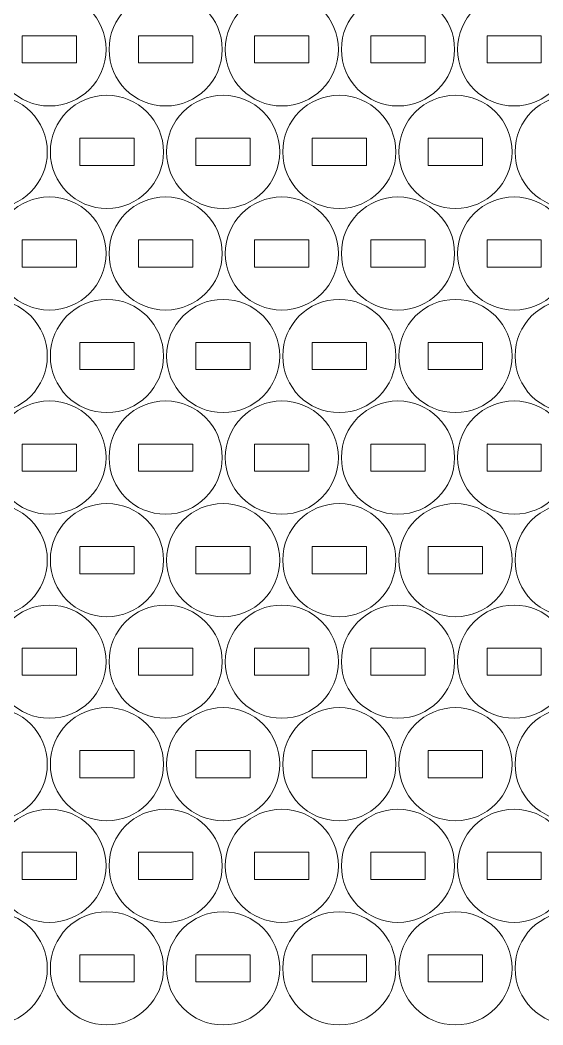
# Model space of a CAD drawing. Header units: millimetres. Extents: x -251 to 251, y -264 to 264.
# Drawn here: x -17.3 to 40.4, y -263.6 to -152.6 of the extents above; entities that cross this region are included whole.
import ezdxf

# ---------------------------------------------------------------- set-up
doc = ezdxf.new("R2010")
doc.units = ezdxf.units.MM
doc.header["$MEASUREMENT"] = 0
doc.layers.add('Camada 1', color=7, linetype='Continuous')

msp = doc.modelspace()

# ---------------------------------------------------------------- linework, layer by layer
at = {"layer": 'Camada 1', "lineweight": 20}
for points in [[(-14.1058, -149.623), (-10.6541, -149.623), (-7.8558, -152.4213), (-7.8558, -155.873), (-7.8558, -155.873), (-7.8558, -159.3247), (-10.6541, -162.123), (-14.1058, -162.123), (-14.1058, -162.123), (-17.5575, -162.123), (-20.3558, -159.3247), (-20.3558, -155.873), (-20.3558, -155.873), (-20.3558, -152.4213), (-17.5575, -149.623), (-14.1058, -149.623)], [(-1.2696, -149.623), (2.1821, -149.623), (4.9804, -152.4213), (4.9804, -155.873), (4.9804, -155.873), (4.9804, -159.3247), (2.1821, -162.123), (-1.2696, -162.123), (-1.2696, -162.123), (-4.7213, -162.123), (-7.5196, -159.3247), (-7.5196, -155.873), (-7.5196, -155.873), (-7.5196, -152.4213), (-4.7213, -149.623), (-1.2696, -149.623)], [(11.5666, -149.623), (15.0183, -149.623), (17.8166, -152.4213), (17.8166, -155.873), (17.8166, -155.873), (17.8166, -159.3247), (15.0183, -162.123), (11.5666, -162.123), (11.5666, -162.123), (8.1149, -162.123), (5.3166, -159.3247), (5.3166, -155.873), (5.3166, -155.873), (5.3166, -152.4213), (8.1149, -149.623), (11.5666, -149.623)], [(24.4028, -149.623), (27.8545, -149.623), (30.6528, -152.4213), (30.6528, -155.873), (30.6528, -155.873), (30.6528, -159.3247), (27.8545, -162.123), (24.4028, -162.123), (24.4028, -162.123), (20.9511, -162.123), (18.1528, -159.3247), (18.1528, -155.873), (18.1528, -155.873), (18.1528, -152.4213), (20.9511, -149.623), (24.4028, -149.623)], [(37.239, -149.623), (40.6907, -149.623), (43.489, -152.4213), (43.489, -155.873), (43.489, -155.873), (43.489, -159.3247), (40.6907, -162.123), (37.239, -162.123), (37.239, -162.123), (33.7873, -162.123), (30.989, -159.3247), (30.989, -155.873), (30.989, -155.873), (30.989, -152.4213), (33.7873, -149.623), (37.239, -149.623)], [(-17.1058, -154.373), (-17.1058, -154.373), (-11.1058, -154.373), (-11.1058, -154.373), (-11.1058, -154.373), (-11.1058, -154.373), (-11.1058, -157.373), (-11.1058, -157.373), (-11.1058, -157.373), (-11.1058, -157.373), (-17.1058, -157.373), (-17.1058, -157.373), (-17.1058, -157.373), (-17.1058, -157.373), (-17.1058, -154.373), (-17.1058, -154.373)], [(-4.2696, -154.373), (-4.2696, -154.373), (1.7304, -154.373), (1.7304, -154.373), (1.7304, -154.373), (1.7304, -154.373), (1.7304, -157.373), (1.7304, -157.373), (1.7304, -157.373), (1.7304, -157.373), (-4.2696, -157.373), (-4.2696, -157.373), (-4.2696, -157.373), (-4.2696, -157.373), (-4.2696, -154.373), (-4.2696, -154.373)], [(8.5666, -154.373), (8.5666, -154.373), (14.5666, -154.373), (14.5666, -154.373), (14.5666, -154.373), (14.5666, -154.373), (14.5666, -157.373), (14.5666, -157.373), (14.5666, -157.373), (14.5666, -157.373), (8.5666, -157.373), (8.5666, -157.373), (8.5666, -157.373), (8.5666, -157.373), (8.5666, -154.373), (8.5666, -154.373)], [(21.4028, -154.373), (21.4028, -154.373), (27.4028, -154.373), (27.4028, -154.373), (27.4028, -154.373), (27.4028, -154.373), (27.4028, -157.373), (27.4028, -157.373), (27.4028, -157.373), (27.4028, -157.373), (21.4028, -157.373), (21.4028, -157.373), (21.4028, -157.373), (21.4028, -157.373), (21.4028, -154.373), (21.4028, -154.373)], [(34.239, -154.373), (34.239, -154.373), (40.239, -154.373), (40.239, -154.373), (40.239, -154.373), (40.239, -154.373), (40.239, -157.373), (40.239, -157.373), (40.239, -157.373), (40.239, -157.373), (34.239, -157.373), (34.239, -157.373), (34.239, -157.373), (34.239, -157.373), (34.239, -154.373), (34.239, -154.373)], [(-20.592, -160.9471), (-17.1403, -160.9471), (-14.342, -163.7454), (-14.342, -167.1971), (-14.342, -167.1971), (-14.342, -170.6488), (-17.1403, -173.4471), (-20.592, -173.4471), (-20.592, -173.4471), (-24.0437, -173.4471), (-26.842, -170.6488), (-26.842, -167.1971), (-26.842, -167.1971), (-26.842, -163.7454), (-24.0437, -160.9471), (-20.592, -160.9471)], [(-7.7558, -160.9471), (-4.3041, -160.9471), (-1.5058, -163.7454), (-1.5058, -167.1971), (-1.5058, -167.1971), (-1.5058, -170.6488), (-4.3041, -173.4471), (-7.7558, -173.4471), (-7.7558, -173.4471), (-11.2075, -173.4471), (-14.0058, -170.6488), (-14.0058, -167.1971), (-14.0058, -167.1971), (-14.0058, -163.7454), (-11.2075, -160.9471), (-7.7558, -160.9471)], [(5.0804, -160.9471), (8.5321, -160.9471), (11.3304, -163.7454), (11.3304, -167.1971), (11.3304, -167.1971), (11.3304, -170.6488), (8.5321, -173.4471), (5.0804, -173.4471), (5.0804, -173.4471), (1.6287, -173.4471), (-1.1696, -170.6488), (-1.1696, -167.1971), (-1.1696, -167.1971), (-1.1696, -163.7454), (1.6287, -160.9471), (5.0804, -160.9471)], [(17.9166, -160.9471), (21.3683, -160.9471), (24.1666, -163.7454), (24.1666, -167.1971), (24.1666, -167.1971), (24.1666, -170.6488), (21.3683, -173.4471), (17.9166, -173.4471), (17.9166, -173.4471), (14.4649, -173.4471), (11.6666, -170.6488), (11.6666, -167.1971), (11.6666, -167.1971), (11.6666, -163.7454), (14.4649, -160.9471), (17.9166, -160.9471)], [(30.7528, -160.9471), (34.2045, -160.9471), (37.0028, -163.7454), (37.0028, -167.1971), (37.0028, -167.1971), (37.0028, -170.6488), (34.2045, -173.4471), (30.7528, -173.4471), (30.7528, -173.4471), (27.3011, -173.4471), (24.5028, -170.6488), (24.5028, -167.1971), (24.5028, -167.1971), (24.5028, -163.7454), (27.3011, -160.9471), (30.7528, -160.9471)], [(43.589, -160.9471), (47.0407, -160.9471), (49.839, -163.7454), (49.839, -167.1971), (49.839, -167.1971), (49.839, -170.6488), (47.0407, -173.4471), (43.589, -173.4471), (43.589, -173.4471), (40.1373, -173.4471), (37.339, -170.6488), (37.339, -167.1971), (37.339, -167.1971), (37.339, -163.7454), (40.1373, -160.9471), (43.589, -160.9471)], [(-10.7558, -165.6971), (-10.7558, -165.6971), (-4.7558, -165.6971), (-4.7558, -165.6971), (-4.7558, -165.6971), (-4.7558, -165.6971), (-4.7558, -168.6971), (-4.7558, -168.6971), (-4.7558, -168.6971), (-4.7558, -168.6971), (-10.7558, -168.6971), (-10.7558, -168.6971), (-10.7558, -168.6971), (-10.7558, -168.6971), (-10.7558, -165.6971), (-10.7558, -165.6971)], [(2.0804, -165.6971), (2.0804, -165.6971), (8.0804, -165.6971), (8.0804, -165.6971), (8.0804, -165.6971), (8.0804, -165.6971), (8.0804, -168.6971), (8.0804, -168.6971), (8.0804, -168.6971), (8.0804, -168.6971), (2.0804, -168.6971), (2.0804, -168.6971), (2.0804, -168.6971), (2.0804, -168.6971), (2.0804, -165.6971), (2.0804, -165.6971)], [(14.9166, -165.6971), (14.9166, -165.6971), (20.9166, -165.6971), (20.9166, -165.6971), (20.9166, -165.6971), (20.9166, -165.6971), (20.9166, -168.6971), (20.9166, -168.6971), (20.9166, -168.6971), (20.9166, -168.6971), (14.9166, -168.6971), (14.9166, -168.6971), (14.9166, -168.6971), (14.9166, -168.6971), (14.9166, -165.6971), (14.9166, -165.6971)], [(27.7528, -165.6971), (27.7528, -165.6971), (33.7528, -165.6971), (33.7528, -165.6971), (33.7528, -165.6971), (33.7528, -165.6971), (33.7528, -168.6971), (33.7528, -168.6971), (33.7528, -168.6971), (33.7528, -168.6971), (27.7528, -168.6971), (27.7528, -168.6971), (27.7528, -168.6971), (27.7528, -168.6971), (27.7528, -165.6971), (27.7528, -165.6971)], [(-14.1058, -172.1655), (-10.6541, -172.1655), (-7.8558, -174.9638), (-7.8558, -178.4155), (-7.8558, -178.4155), (-7.8558, -181.8672), (-10.6541, -184.6655), (-14.1058, -184.6655), (-14.1058, -184.6655), (-17.5575, -184.6655), (-20.3558, -181.8672), (-20.3558, -178.4155), (-20.3558, -178.4155), (-20.3558, -174.9638), (-17.5575, -172.1655), (-14.1058, -172.1655)], [(-1.2696, -172.1655), (2.1821, -172.1655), (4.9804, -174.9638), (4.9804, -178.4155), (4.9804, -178.4155), (4.9804, -181.8672), (2.1821, -184.6655), (-1.2696, -184.6655), (-1.2696, -184.6655), (-4.7213, -184.6655), (-7.5196, -181.8672), (-7.5196, -178.4155), (-7.5196, -178.4155), (-7.5196, -174.9638), (-4.7213, -172.1655), (-1.2696, -172.1655)], [(11.5666, -172.1655), (15.0183, -172.1655), (17.8166, -174.9638), (17.8166, -178.4155), (17.8166, -178.4155), (17.8166, -181.8672), (15.0183, -184.6655), (11.5666, -184.6655), (11.5666, -184.6655), (8.1149, -184.6655), (5.3166, -181.8672), (5.3166, -178.4155), (5.3166, -178.4155), (5.3166, -174.9638), (8.1149, -172.1655), (11.5666, -172.1655)], [(24.4028, -172.1655), (27.8545, -172.1655), (30.6528, -174.9638), (30.6528, -178.4155), (30.6528, -178.4155), (30.6528, -181.8672), (27.8545, -184.6655), (24.4028, -184.6655), (24.4028, -184.6655), (20.9511, -184.6655), (18.1528, -181.8672), (18.1528, -178.4155), (18.1528, -178.4155), (18.1528, -174.9638), (20.9511, -172.1655), (24.4028, -172.1655)], [(37.239, -172.1655), (40.6907, -172.1655), (43.489, -174.9638), (43.489, -178.4155), (43.489, -178.4155), (43.489, -181.8672), (40.6907, -184.6655), (37.239, -184.6655), (37.239, -184.6655), (33.7873, -184.6655), (30.989, -181.8672), (30.989, -178.4155), (30.989, -178.4155), (30.989, -174.9638), (33.7873, -172.1655), (37.239, -172.1655)], [(-17.1058, -176.9155), (-17.1058, -176.9155), (-11.1058, -176.9155), (-11.1058, -176.9155), (-11.1058, -176.9155), (-11.1058, -176.9155), (-11.1058, -179.9155), (-11.1058, -179.9155), (-11.1058, -179.9155), (-11.1058, -179.9155), (-17.1058, -179.9155), (-17.1058, -179.9155), (-17.1058, -179.9155), (-17.1058, -179.9155), (-17.1058, -176.9155), (-17.1058, -176.9155)], [(-4.2696, -176.9155), (-4.2696, -176.9155), (1.7304, -176.9155), (1.7304, -176.9155), (1.7304, -176.9155), (1.7304, -176.9155), (1.7304, -179.9155), (1.7304, -179.9155), (1.7304, -179.9155), (1.7304, -179.9155), (-4.2696, -179.9155), (-4.2696, -179.9155), (-4.2696, -179.9155), (-4.2696, -179.9155), (-4.2696, -176.9155), (-4.2696, -176.9155)], [(8.5666, -176.9155), (8.5666, -176.9155), (14.5666, -176.9155), (14.5666, -176.9155), (14.5666, -176.9155), (14.5666, -176.9155), (14.5666, -179.9155), (14.5666, -179.9155), (14.5666, -179.9155), (14.5666, -179.9155), (8.5666, -179.9155), (8.5666, -179.9155), (8.5666, -179.9155), (8.5666, -179.9155), (8.5666, -176.9155), (8.5666, -176.9155)], [(21.4028, -176.9155), (21.4028, -176.9155), (27.4028, -176.9155), (27.4028, -176.9155), (27.4028, -176.9155), (27.4028, -176.9155), (27.4028, -179.9155), (27.4028, -179.9155), (27.4028, -179.9155), (27.4028, -179.9155), (21.4028, -179.9155), (21.4028, -179.9155), (21.4028, -179.9155), (21.4028, -179.9155), (21.4028, -176.9155), (21.4028, -176.9155)], [(34.239, -176.9155), (34.239, -176.9155), (40.239, -176.9155), (40.239, -176.9155), (40.239, -176.9155), (40.239, -176.9155), (40.239, -179.9155), (40.239, -179.9155), (40.239, -179.9155), (40.239, -179.9155), (34.239, -179.9155), (34.239, -179.9155), (34.239, -179.9155), (34.239, -179.9155), (34.239, -176.9155), (34.239, -176.9155)], [(-20.592, -183.4896), (-17.1403, -183.4896), (-14.342, -186.2879), (-14.342, -189.7396), (-14.342, -189.7396), (-14.342, -193.1913), (-17.1403, -195.9896), (-20.592, -195.9896), (-20.592, -195.9896), (-24.0437, -195.9896), (-26.842, -193.1913), (-26.842, -189.7396), (-26.842, -189.7396), (-26.842, -186.2879), (-24.0437, -183.4896), (-20.592, -183.4896)], [(-7.7558, -183.4896), (-4.3041, -183.4896), (-1.5058, -186.2879), (-1.5058, -189.7396), (-1.5058, -189.7396), (-1.5058, -193.1913), (-4.3041, -195.9896), (-7.7558, -195.9896), (-7.7558, -195.9896), (-11.2075, -195.9896), (-14.0058, -193.1913), (-14.0058, -189.7396), (-14.0058, -189.7396), (-14.0058, -186.2879), (-11.2075, -183.4896), (-7.7558, -183.4896)], [(5.0804, -183.4896), (8.5321, -183.4896), (11.3304, -186.2879), (11.3304, -189.7396), (11.3304, -189.7396), (11.3304, -193.1913), (8.5321, -195.9896), (5.0804, -195.9896), (5.0804, -195.9896), (1.6287, -195.9896), (-1.1696, -193.1913), (-1.1696, -189.7396), (-1.1696, -189.7396), (-1.1696, -186.2879), (1.6287, -183.4896), (5.0804, -183.4896)], [(17.9166, -183.4896), (21.3683, -183.4896), (24.1666, -186.2879), (24.1666, -189.7396), (24.1666, -189.7396), (24.1666, -193.1913), (21.3683, -195.9896), (17.9166, -195.9896), (17.9166, -195.9896), (14.4649, -195.9896), (11.6666, -193.1913), (11.6666, -189.7396), (11.6666, -189.7396), (11.6666, -186.2879), (14.4649, -183.4896), (17.9166, -183.4896)], [(30.7528, -183.4896), (34.2045, -183.4896), (37.0028, -186.2879), (37.0028, -189.7396), (37.0028, -189.7396), (37.0028, -193.1913), (34.2045, -195.9896), (30.7528, -195.9896), (30.7528, -195.9896), (27.3011, -195.9896), (24.5028, -193.1913), (24.5028, -189.7396), (24.5028, -189.7396), (24.5028, -186.2879), (27.3011, -183.4896), (30.7528, -183.4896)], [(43.589, -183.4896), (47.0407, -183.4896), (49.839, -186.2879), (49.839, -189.7396), (49.839, -189.7396), (49.839, -193.1913), (47.0407, -195.9896), (43.589, -195.9896), (43.589, -195.9896), (40.1373, -195.9896), (37.339, -193.1913), (37.339, -189.7396), (37.339, -189.7396), (37.339, -186.2879), (40.1373, -183.4896), (43.589, -183.4896)], [(-10.7558, -188.2396), (-10.7558, -188.2396), (-4.7558, -188.2396), (-4.7558, -188.2396), (-4.7558, -188.2396), (-4.7558, -188.2396), (-4.7558, -191.2396), (-4.7558, -191.2396), (-4.7558, -191.2396), (-4.7558, -191.2396), (-10.7558, -191.2396), (-10.7558, -191.2396), (-10.7558, -191.2396), (-10.7558, -191.2396), (-10.7558, -188.2396), (-10.7558, -188.2396)], [(2.0804, -188.2396), (2.0804, -188.2396), (8.0804, -188.2396), (8.0804, -188.2396), (8.0804, -188.2396), (8.0804, -188.2396), (8.0804, -191.2396), (8.0804, -191.2396), (8.0804, -191.2396), (8.0804, -191.2396), (2.0804, -191.2396), (2.0804, -191.2396), (2.0804, -191.2396), (2.0804, -191.2396), (2.0804, -188.2396), (2.0804, -188.2396)], [(14.9166, -188.2396), (14.9166, -188.2396), (20.9166, -188.2396), (20.9166, -188.2396), (20.9166, -188.2396), (20.9166, -188.2396), (20.9166, -191.2396), (20.9166, -191.2396), (20.9166, -191.2396), (20.9166, -191.2396), (14.9166, -191.2396), (14.9166, -191.2396), (14.9166, -191.2396), (14.9166, -191.2396), (14.9166, -188.2396), (14.9166, -188.2396)], [(27.7528, -188.2396), (27.7528, -188.2396), (33.7528, -188.2396), (33.7528, -188.2396), (33.7528, -188.2396), (33.7528, -188.2396), (33.7528, -191.2396), (33.7528, -191.2396), (33.7528, -191.2396), (33.7528, -191.2396), (27.7528, -191.2396), (27.7528, -191.2396), (27.7528, -191.2396), (27.7528, -191.2396), (27.7528, -188.2396), (27.7528, -188.2396)], [(-14.1058, -194.708), (-10.6541, -194.708), (-7.8558, -197.5063), (-7.8558, -200.958), (-7.8558, -200.958), (-7.8558, -204.4097), (-10.6541, -207.208), (-14.1058, -207.208), (-14.1058, -207.208), (-17.5575, -207.208), (-20.3558, -204.4097), (-20.3558, -200.958), (-20.3558, -200.958), (-20.3558, -197.5063), (-17.5575, -194.708), (-14.1058, -194.708)], [(-1.2696, -194.708), (2.1821, -194.708), (4.9804, -197.5063), (4.9804, -200.958), (4.9804, -200.958), (4.9804, -204.4097), (2.1821, -207.208), (-1.2696, -207.208), (-1.2696, -207.208), (-4.7213, -207.208), (-7.5196, -204.4097), (-7.5196, -200.958), (-7.5196, -200.958), (-7.5196, -197.5063), (-4.7213, -194.708), (-1.2696, -194.708)], [(11.5666, -194.708), (15.0183, -194.708), (17.8166, -197.5063), (17.8166, -200.958), (17.8166, -200.958), (17.8166, -204.4097), (15.0183, -207.208), (11.5666, -207.208), (11.5666, -207.208), (8.1149, -207.208), (5.3166, -204.4097), (5.3166, -200.958), (5.3166, -200.958), (5.3166, -197.5063), (8.1149, -194.708), (11.5666, -194.708)], [(24.4028, -194.708), (27.8545, -194.708), (30.6528, -197.5063), (30.6528, -200.958), (30.6528, -200.958), (30.6528, -204.4097), (27.8545, -207.208), (24.4028, -207.208), (24.4028, -207.208), (20.9511, -207.208), (18.1528, -204.4097), (18.1528, -200.958), (18.1528, -200.958), (18.1528, -197.5063), (20.9511, -194.708), (24.4028, -194.708)], [(37.239, -194.708), (40.6907, -194.708), (43.489, -197.5063), (43.489, -200.958), (43.489, -200.958), (43.489, -204.4097), (40.6907, -207.208), (37.239, -207.208), (37.239, -207.208), (33.7873, -207.208), (30.989, -204.4097), (30.989, -200.958), (30.989, -200.958), (30.989, -197.5063), (33.7873, -194.708), (37.239, -194.708)], [(-17.1058, -199.458), (-17.1058, -199.458), (-11.1058, -199.458), (-11.1058, -199.458), (-11.1058, -199.458), (-11.1058, -199.458), (-11.1058, -202.458), (-11.1058, -202.458), (-11.1058, -202.458), (-11.1058, -202.458), (-17.1058, -202.458), (-17.1058, -202.458), (-17.1058, -202.458), (-17.1058, -202.458), (-17.1058, -199.458), (-17.1058, -199.458)], [(-4.2696, -199.458), (-4.2696, -199.458), (1.7304, -199.458), (1.7304, -199.458), (1.7304, -199.458), (1.7304, -199.458), (1.7304, -202.458), (1.7304, -202.458), (1.7304, -202.458), (1.7304, -202.458), (-4.2696, -202.458), (-4.2696, -202.458), (-4.2696, -202.458), (-4.2696, -202.458), (-4.2696, -199.458), (-4.2696, -199.458)], [(8.5666, -199.458), (8.5666, -199.458), (14.5666, -199.458), (14.5666, -199.458), (14.5666, -199.458), (14.5666, -199.458), (14.5666, -202.458), (14.5666, -202.458), (14.5666, -202.458), (14.5666, -202.458), (8.5666, -202.458), (8.5666, -202.458), (8.5666, -202.458), (8.5666, -202.458), (8.5666, -199.458), (8.5666, -199.458)], [(21.4028, -199.458), (21.4028, -199.458), (27.4028, -199.458), (27.4028, -199.458), (27.4028, -199.458), (27.4028, -199.458), (27.4028, -202.458), (27.4028, -202.458), (27.4028, -202.458), (27.4028, -202.458), (21.4028, -202.458), (21.4028, -202.458), (21.4028, -202.458), (21.4028, -202.458), (21.4028, -199.458), (21.4028, -199.458)], [(34.239, -199.458), (34.239, -199.458), (40.239, -199.458), (40.239, -199.458), (40.239, -199.458), (40.239, -199.458), (40.239, -202.458), (40.239, -202.458), (40.239, -202.458), (40.239, -202.458), (34.239, -202.458), (34.239, -202.458), (34.239, -202.458), (34.239, -202.458), (34.239, -199.458), (34.239, -199.458)], [(-20.592, -206.0321), (-17.1403, -206.0321), (-14.342, -208.8304), (-14.342, -212.2821), (-14.342, -212.2821), (-14.342, -215.7338), (-17.1403, -218.5321), (-20.592, -218.5321), (-20.592, -218.5321), (-24.0437, -218.5321), (-26.842, -215.7338), (-26.842, -212.2821), (-26.842, -212.2821), (-26.842, -208.8304), (-24.0437, -206.0321), (-20.592, -206.0321)], [(-7.7558, -206.0321), (-4.3041, -206.0321), (-1.5058, -208.8304), (-1.5058, -212.2821), (-1.5058, -212.2821), (-1.5058, -215.7338), (-4.3041, -218.5321), (-7.7558, -218.5321), (-7.7558, -218.5321), (-11.2075, -218.5321), (-14.0058, -215.7338), (-14.0058, -212.2821), (-14.0058, -212.2821), (-14.0058, -208.8304), (-11.2075, -206.0321), (-7.7558, -206.0321)], [(5.0804, -206.0321), (8.5321, -206.0321), (11.3304, -208.8304), (11.3304, -212.2821), (11.3304, -212.2821), (11.3304, -215.7338), (8.5321, -218.5321), (5.0804, -218.5321), (5.0804, -218.5321), (1.6287, -218.5321), (-1.1696, -215.7338), (-1.1696, -212.2821), (-1.1696, -212.2821), (-1.1696, -208.8304), (1.6287, -206.0321), (5.0804, -206.0321)], [(17.9166, -206.0321), (21.3683, -206.0321), (24.1666, -208.8304), (24.1666, -212.2821), (24.1666, -212.2821), (24.1666, -215.7338), (21.3683, -218.5321), (17.9166, -218.5321), (17.9166, -218.5321), (14.4649, -218.5321), (11.6666, -215.7338), (11.6666, -212.2821), (11.6666, -212.2821), (11.6666, -208.8304), (14.4649, -206.0321), (17.9166, -206.0321)], [(30.7528, -206.0321), (34.2045, -206.0321), (37.0028, -208.8304), (37.0028, -212.2821), (37.0028, -212.2821), (37.0028, -215.7338), (34.2045, -218.5321), (30.7528, -218.5321), (30.7528, -218.5321), (27.3011, -218.5321), (24.5028, -215.7338), (24.5028, -212.2821), (24.5028, -212.2821), (24.5028, -208.8304), (27.3011, -206.0321), (30.7528, -206.0321)], [(43.589, -206.0321), (47.0407, -206.0321), (49.839, -208.8304), (49.839, -212.2821), (49.839, -212.2821), (49.839, -215.7338), (47.0407, -218.5321), (43.589, -218.5321), (43.589, -218.5321), (40.1373, -218.5321), (37.339, -215.7338), (37.339, -212.2821), (37.339, -212.2821), (37.339, -208.8304), (40.1373, -206.0321), (43.589, -206.0321)], [(-10.7558, -210.7821), (-10.7558, -210.7821), (-4.7558, -210.7821), (-4.7558, -210.7821), (-4.7558, -210.7821), (-4.7558, -210.7821), (-4.7558, -213.7821), (-4.7558, -213.7821), (-4.7558, -213.7821), (-4.7558, -213.7821), (-10.7558, -213.7821), (-10.7558, -213.7821), (-10.7558, -213.7821), (-10.7558, -213.7821), (-10.7558, -210.7821), (-10.7558, -210.7821)], [(2.0804, -210.7821), (2.0804, -210.7821), (8.0804, -210.7821), (8.0804, -210.7821), (8.0804, -210.7821), (8.0804, -210.7821), (8.0804, -213.7821), (8.0804, -213.7821), (8.0804, -213.7821), (8.0804, -213.7821), (2.0804, -213.7821), (2.0804, -213.7821), (2.0804, -213.7821), (2.0804, -213.7821), (2.0804, -210.7821), (2.0804, -210.7821)], [(14.9166, -210.7821), (14.9166, -210.7821), (20.9166, -210.7821), (20.9166, -210.7821), (20.9166, -210.7821), (20.9166, -210.7821), (20.9166, -213.7821), (20.9166, -213.7821), (20.9166, -213.7821), (20.9166, -213.7821), (14.9166, -213.7821), (14.9166, -213.7821), (14.9166, -213.7821), (14.9166, -213.7821), (14.9166, -210.7821), (14.9166, -210.7821)], [(27.7528, -210.7821), (27.7528, -210.7821), (33.7528, -210.7821), (33.7528, -210.7821), (33.7528, -210.7821), (33.7528, -210.7821), (33.7528, -213.7821), (33.7528, -213.7821), (33.7528, -213.7821), (33.7528, -213.7821), (27.7528, -213.7821), (27.7528, -213.7821), (27.7528, -213.7821), (27.7528, -213.7821), (27.7528, -210.7821), (27.7528, -210.7821)], [(-14.1058, -217.2505), (-10.6541, -217.2505), (-7.8558, -220.0488), (-7.8558, -223.5005), (-7.8558, -223.5005), (-7.8558, -226.9522), (-10.6541, -229.7505), (-14.1058, -229.7505), (-14.1058, -229.7505), (-17.5575, -229.7505), (-20.3558, -226.9522), (-20.3558, -223.5005), (-20.3558, -223.5005), (-20.3558, -220.0488), (-17.5575, -217.2505), (-14.1058, -217.2505)], [(-1.2696, -217.2505), (2.1821, -217.2505), (4.9804, -220.0488), (4.9804, -223.5005), (4.9804, -223.5005), (4.9804, -226.9522), (2.1821, -229.7505), (-1.2696, -229.7505), (-1.2696, -229.7505), (-4.7213, -229.7505), (-7.5196, -226.9522), (-7.5196, -223.5005), (-7.5196, -223.5005), (-7.5196, -220.0488), (-4.7213, -217.2505), (-1.2696, -217.2505)], [(11.5666, -217.2505), (15.0183, -217.2505), (17.8166, -220.0488), (17.8166, -223.5005), (17.8166, -223.5005), (17.8166, -226.9522), (15.0183, -229.7505), (11.5666, -229.7505), (11.5666, -229.7505), (8.1149, -229.7505), (5.3166, -226.9522), (5.3166, -223.5005), (5.3166, -223.5005), (5.3166, -220.0488), (8.1149, -217.2505), (11.5666, -217.2505)], [(24.4028, -217.2505), (27.8545, -217.2505), (30.6528, -220.0488), (30.6528, -223.5005), (30.6528, -223.5005), (30.6528, -226.9522), (27.8545, -229.7505), (24.4028, -229.7505), (24.4028, -229.7505), (20.9511, -229.7505), (18.1528, -226.9522), (18.1528, -223.5005), (18.1528, -223.5005), (18.1528, -220.0488), (20.9511, -217.2505), (24.4028, -217.2505)], [(37.239, -217.2505), (40.6907, -217.2505), (43.489, -220.0488), (43.489, -223.5005), (43.489, -223.5005), (43.489, -226.9522), (40.6907, -229.7505), (37.239, -229.7505), (37.239, -229.7505), (33.7873, -229.7505), (30.989, -226.9522), (30.989, -223.5005), (30.989, -223.5005), (30.989, -220.0488), (33.7873, -217.2505), (37.239, -217.2505)], [(-17.1058, -222.0005), (-17.1058, -222.0005), (-11.1058, -222.0005), (-11.1058, -222.0005), (-11.1058, -222.0005), (-11.1058, -222.0005), (-11.1058, -225.0005), (-11.1058, -225.0005), (-11.1058, -225.0005), (-11.1058, -225.0005), (-17.1058, -225.0005), (-17.1058, -225.0005), (-17.1058, -225.0005), (-17.1058, -225.0005), (-17.1058, -222.0005), (-17.1058, -222.0005)], [(-4.2696, -222.0005), (-4.2696, -222.0005), (1.7304, -222.0005), (1.7304, -222.0005), (1.7304, -222.0005), (1.7304, -222.0005), (1.7304, -225.0005), (1.7304, -225.0005), (1.7304, -225.0005), (1.7304, -225.0005), (-4.2696, -225.0005), (-4.2696, -225.0005), (-4.2696, -225.0005), (-4.2696, -225.0005), (-4.2696, -222.0005), (-4.2696, -222.0005)], [(8.5666, -222.0005), (8.5666, -222.0005), (14.5666, -222.0005), (14.5666, -222.0005), (14.5666, -222.0005), (14.5666, -222.0005), (14.5666, -225.0005), (14.5666, -225.0005), (14.5666, -225.0005), (14.5666, -225.0005), (8.5666, -225.0005), (8.5666, -225.0005), (8.5666, -225.0005), (8.5666, -225.0005), (8.5666, -222.0005), (8.5666, -222.0005)], [(21.4028, -222.0005), (21.4028, -222.0005), (27.4028, -222.0005), (27.4028, -222.0005), (27.4028, -222.0005), (27.4028, -222.0005), (27.4028, -225.0005), (27.4028, -225.0005), (27.4028, -225.0005), (27.4028, -225.0005), (21.4028, -225.0005), (21.4028, -225.0005), (21.4028, -225.0005), (21.4028, -225.0005), (21.4028, -222.0005), (21.4028, -222.0005)], [(34.239, -222.0005), (34.239, -222.0005), (40.239, -222.0005), (40.239, -222.0005), (40.239, -222.0005), (40.239, -222.0005), (40.239, -225.0005), (40.239, -225.0005), (40.239, -225.0005), (40.239, -225.0005), (34.239, -225.0005), (34.239, -225.0005), (34.239, -225.0005), (34.239, -225.0005), (34.239, -222.0005), (34.239, -222.0005)], [(-20.592, -228.5746), (-17.1403, -228.5746), (-14.342, -231.3729), (-14.342, -234.8246), (-14.342, -234.8246), (-14.342, -238.2763), (-17.1403, -241.0746), (-20.592, -241.0746), (-20.592, -241.0746), (-24.0437, -241.0746), (-26.842, -238.2763), (-26.842, -234.8246), (-26.842, -234.8246), (-26.842, -231.3729), (-24.0437, -228.5746), (-20.592, -228.5746)], [(-7.7558, -228.5746), (-4.3041, -228.5746), (-1.5058, -231.3729), (-1.5058, -234.8246), (-1.5058, -234.8246), (-1.5058, -238.2763), (-4.3041, -241.0746), (-7.7558, -241.0746), (-7.7558, -241.0746), (-11.2075, -241.0746), (-14.0058, -238.2763), (-14.0058, -234.8246), (-14.0058, -234.8246), (-14.0058, -231.3729), (-11.2075, -228.5746), (-7.7558, -228.5746)], [(5.0804, -228.5746), (8.5321, -228.5746), (11.3304, -231.3729), (11.3304, -234.8246), (11.3304, -234.8246), (11.3304, -238.2763), (8.5321, -241.0746), (5.0804, -241.0746), (5.0804, -241.0746), (1.6287, -241.0746), (-1.1696, -238.2763), (-1.1696, -234.8246), (-1.1696, -234.8246), (-1.1696, -231.3729), (1.6287, -228.5746), (5.0804, -228.5746)], [(17.9166, -228.5746), (21.3683, -228.5746), (24.1666, -231.3729), (24.1666, -234.8246), (24.1666, -234.8246), (24.1666, -238.2763), (21.3683, -241.0746), (17.9166, -241.0746), (17.9166, -241.0746), (14.4649, -241.0746), (11.6666, -238.2763), (11.6666, -234.8246), (11.6666, -234.8246), (11.6666, -231.3729), (14.4649, -228.5746), (17.9166, -228.5746)], [(30.7528, -228.5746), (34.2045, -228.5746), (37.0028, -231.3729), (37.0028, -234.8246), (37.0028, -234.8246), (37.0028, -238.2763), (34.2045, -241.0746), (30.7528, -241.0746), (30.7528, -241.0746), (27.3011, -241.0746), (24.5028, -238.2763), (24.5028, -234.8246), (24.5028, -234.8246), (24.5028, -231.3729), (27.3011, -228.5746), (30.7528, -228.5746)], [(43.589, -228.5746), (47.0407, -228.5746), (49.839, -231.3729), (49.839, -234.8246), (49.839, -234.8246), (49.839, -238.2763), (47.0407, -241.0746), (43.589, -241.0746), (43.589, -241.0746), (40.1373, -241.0746), (37.339, -238.2763), (37.339, -234.8246), (37.339, -234.8246), (37.339, -231.3729), (40.1373, -228.5746), (43.589, -228.5746)], [(-10.7558, -233.3246), (-10.7558, -233.3246), (-4.7558, -233.3246), (-4.7558, -233.3246), (-4.7558, -233.3246), (-4.7558, -233.3246), (-4.7558, -236.3246), (-4.7558, -236.3246), (-4.7558, -236.3246), (-4.7558, -236.3246), (-10.7558, -236.3246), (-10.7558, -236.3246), (-10.7558, -236.3246), (-10.7558, -236.3246), (-10.7558, -233.3246), (-10.7558, -233.3246)], [(2.0804, -233.3246), (2.0804, -233.3246), (8.0804, -233.3246), (8.0804, -233.3246), (8.0804, -233.3246), (8.0804, -233.3246), (8.0804, -236.3246), (8.0804, -236.3246), (8.0804, -236.3246), (8.0804, -236.3246), (2.0804, -236.3246), (2.0804, -236.3246), (2.0804, -236.3246), (2.0804, -236.3246), (2.0804, -233.3246), (2.0804, -233.3246)], [(14.9166, -233.3246), (14.9166, -233.3246), (20.9166, -233.3246), (20.9166, -233.3246), (20.9166, -233.3246), (20.9166, -233.3246), (20.9166, -236.3246), (20.9166, -236.3246), (20.9166, -236.3246), (20.9166, -236.3246), (14.9166, -236.3246), (14.9166, -236.3246), (14.9166, -236.3246), (14.9166, -236.3246), (14.9166, -233.3246), (14.9166, -233.3246)], [(27.7528, -233.3246), (27.7528, -233.3246), (33.7528, -233.3246), (33.7528, -233.3246), (33.7528, -233.3246), (33.7528, -233.3246), (33.7528, -236.3246), (33.7528, -236.3246), (33.7528, -236.3246), (33.7528, -236.3246), (27.7528, -236.3246), (27.7528, -236.3246), (27.7528, -236.3246), (27.7528, -236.3246), (27.7528, -233.3246), (27.7528, -233.3246)], [(-14.1058, -239.793), (-10.6541, -239.793), (-7.8558, -242.5913), (-7.8558, -246.043), (-7.8558, -246.043), (-7.8558, -249.4947), (-10.6541, -252.293), (-14.1058, -252.293), (-14.1058, -252.293), (-17.5575, -252.293), (-20.3558, -249.4947), (-20.3558, -246.043), (-20.3558, -246.043), (-20.3558, -242.5913), (-17.5575, -239.793), (-14.1058, -239.793)], [(-1.2696, -239.793), (2.1821, -239.793), (4.9804, -242.5913), (4.9804, -246.043), (4.9804, -246.043), (4.9804, -249.4947), (2.1821, -252.293), (-1.2696, -252.293), (-1.2696, -252.293), (-4.7213, -252.293), (-7.5196, -249.4947), (-7.5196, -246.043), (-7.5196, -246.043), (-7.5196, -242.5913), (-4.7213, -239.793), (-1.2696, -239.793)], [(11.5666, -239.793), (15.0183, -239.793), (17.8166, -242.5913), (17.8166, -246.043), (17.8166, -246.043), (17.8166, -249.4947), (15.0183, -252.293), (11.5666, -252.293), (11.5666, -252.293), (8.1149, -252.293), (5.3166, -249.4947), (5.3166, -246.043), (5.3166, -246.043), (5.3166, -242.5913), (8.1149, -239.793), (11.5666, -239.793)], [(24.4028, -239.793), (27.8545, -239.793), (30.6528, -242.5913), (30.6528, -246.043), (30.6528, -246.043), (30.6528, -249.4947), (27.8545, -252.293), (24.4028, -252.293), (24.4028, -252.293), (20.9511, -252.293), (18.1528, -249.4947), (18.1528, -246.043), (18.1528, -246.043), (18.1528, -242.5913), (20.9511, -239.793), (24.4028, -239.793)], [(37.239, -239.793), (40.6907, -239.793), (43.489, -242.5913), (43.489, -246.043), (43.489, -246.043), (43.489, -249.4947), (40.6907, -252.293), (37.239, -252.293), (37.239, -252.293), (33.7873, -252.293), (30.989, -249.4947), (30.989, -246.043), (30.989, -246.043), (30.989, -242.5913), (33.7873, -239.793), (37.239, -239.793)], [(-17.1058, -244.543), (-17.1058, -244.543), (-11.1058, -244.543), (-11.1058, -244.543), (-11.1058, -244.543), (-11.1058, -244.543), (-11.1058, -247.543), (-11.1058, -247.543), (-11.1058, -247.543), (-11.1058, -247.543), (-17.1058, -247.543), (-17.1058, -247.543), (-17.1058, -247.543), (-17.1058, -247.543), (-17.1058, -244.543), (-17.1058, -244.543)], [(-4.2696, -244.543), (-4.2696, -244.543), (1.7304, -244.543), (1.7304, -244.543), (1.7304, -244.543), (1.7304, -244.543), (1.7304, -247.543), (1.7304, -247.543), (1.7304, -247.543), (1.7304, -247.543), (-4.2696, -247.543), (-4.2696, -247.543), (-4.2696, -247.543), (-4.2696, -247.543), (-4.2696, -244.543), (-4.2696, -244.543)], [(8.5666, -244.543), (8.5666, -244.543), (14.5666, -244.543), (14.5666, -244.543), (14.5666, -244.543), (14.5666, -244.543), (14.5666, -247.543), (14.5666, -247.543), (14.5666, -247.543), (14.5666, -247.543), (8.5666, -247.543), (8.5666, -247.543), (8.5666, -247.543), (8.5666, -247.543), (8.5666, -244.543), (8.5666, -244.543)], [(21.4028, -244.543), (21.4028, -244.543), (27.4028, -244.543), (27.4028, -244.543), (27.4028, -244.543), (27.4028, -244.543), (27.4028, -247.543), (27.4028, -247.543), (27.4028, -247.543), (27.4028, -247.543), (21.4028, -247.543), (21.4028, -247.543), (21.4028, -247.543), (21.4028, -247.543), (21.4028, -244.543), (21.4028, -244.543)], [(34.239, -244.543), (34.239, -244.543), (40.239, -244.543), (40.239, -244.543), (40.239, -244.543), (40.239, -244.543), (40.239, -247.543), (40.239, -247.543), (40.239, -247.543), (40.239, -247.543), (34.239, -247.543), (34.239, -247.543), (34.239, -247.543), (34.239, -247.543), (34.239, -244.543), (34.239, -244.543)], [(-20.592, -251.1171), (-17.1403, -251.1171), (-14.342, -253.9154), (-14.342, -257.3671), (-14.342, -257.3671), (-14.342, -260.8188), (-17.1403, -263.6171), (-20.592, -263.6171), (-20.592, -263.6171), (-24.0437, -263.6171), (-26.842, -260.8188), (-26.842, -257.3671), (-26.842, -257.3671), (-26.842, -253.9154), (-24.0437, -251.1171), (-20.592, -251.1171)], [(-7.7558, -251.1171), (-4.3041, -251.1171), (-1.5058, -253.9154), (-1.5058, -257.3671), (-1.5058, -257.3671), (-1.5058, -260.8188), (-4.3041, -263.6171), (-7.7558, -263.6171), (-7.7558, -263.6171), (-11.2075, -263.6171), (-14.0058, -260.8188), (-14.0058, -257.3671), (-14.0058, -257.3671), (-14.0058, -253.9154), (-11.2075, -251.1171), (-7.7558, -251.1171)], [(5.0804, -251.1171), (8.5321, -251.1171), (11.3304, -253.9154), (11.3304, -257.3671), (11.3304, -257.3671), (11.3304, -260.8188), (8.5321, -263.6171), (5.0804, -263.6171), (5.0804, -263.6171), (1.6287, -263.6171), (-1.1696, -260.8188), (-1.1696, -257.3671), (-1.1696, -257.3671), (-1.1696, -253.9154), (1.6287, -251.1171), (5.0804, -251.1171)], [(17.9166, -251.1171), (21.3683, -251.1171), (24.1666, -253.9154), (24.1666, -257.3671), (24.1666, -257.3671), (24.1666, -260.8188), (21.3683, -263.6171), (17.9166, -263.6171), (17.9166, -263.6171), (14.4649, -263.6171), (11.6666, -260.8188), (11.6666, -257.3671), (11.6666, -257.3671), (11.6666, -253.9154), (14.4649, -251.1171), (17.9166, -251.1171)], [(30.7528, -251.1171), (34.2045, -251.1171), (37.0028, -253.9154), (37.0028, -257.3671), (37.0028, -257.3671), (37.0028, -260.8188), (34.2045, -263.6171), (30.7528, -263.6171), (30.7528, -263.6171), (27.3011, -263.6171), (24.5028, -260.8188), (24.5028, -257.3671), (24.5028, -257.3671), (24.5028, -253.9154), (27.3011, -251.1171), (30.7528, -251.1171)], [(43.589, -251.1171), (47.0407, -251.1171), (49.839, -253.9154), (49.839, -257.3671), (49.839, -257.3671), (49.839, -260.8188), (47.0407, -263.6171), (43.589, -263.6171), (43.589, -263.6171), (40.1373, -263.6171), (37.339, -260.8188), (37.339, -257.3671), (37.339, -257.3671), (37.339, -253.9154), (40.1373, -251.1171), (43.589, -251.1171)], [(-10.7558, -255.8671), (-10.7558, -255.8671), (-4.7558, -255.8671), (-4.7558, -255.8671), (-4.7558, -255.8671), (-4.7558, -255.8671), (-4.7558, -258.8671), (-4.7558, -258.8671), (-4.7558, -258.8671), (-4.7558, -258.8671), (-10.7558, -258.8671), (-10.7558, -258.8671), (-10.7558, -258.8671), (-10.7558, -258.8671), (-10.7558, -255.8671), (-10.7558, -255.8671)], [(2.0804, -255.8671), (2.0804, -255.8671), (8.0804, -255.8671), (8.0804, -255.8671), (8.0804, -255.8671), (8.0804, -255.8671), (8.0804, -258.8671), (8.0804, -258.8671), (8.0804, -258.8671), (8.0804, -258.8671), (2.0804, -258.8671), (2.0804, -258.8671), (2.0804, -258.8671), (2.0804, -258.8671), (2.0804, -255.8671), (2.0804, -255.8671)], [(14.9166, -255.8671), (14.9166, -255.8671), (20.9166, -255.8671), (20.9166, -255.8671), (20.9166, -255.8671), (20.9166, -255.8671), (20.9166, -258.8671), (20.9166, -258.8671), (20.9166, -258.8671), (20.9166, -258.8671), (14.9166, -258.8671), (14.9166, -258.8671), (14.9166, -258.8671), (14.9166, -258.8671), (14.9166, -255.8671), (14.9166, -255.8671)], [(27.7528, -255.8671), (27.7528, -255.8671), (33.7528, -255.8671), (33.7528, -255.8671), (33.7528, -255.8671), (33.7528, -255.8671), (33.7528, -258.8671), (33.7528, -258.8671), (33.7528, -258.8671), (33.7528, -258.8671), (27.7528, -258.8671), (27.7528, -258.8671), (27.7528, -258.8671), (27.7528, -258.8671), (27.7528, -255.8671), (27.7528, -255.8671)]]:
    msp.add_open_spline(points, degree=3, knots=[0, 0, 0, 0, 0.2, 0.2, 0.2, 0.2, 0.4, 0.4, 0.4, 0.4, 0.6, 0.6, 0.6, 0.6, 1, 1, 1, 1], dxfattribs=at)

doc.saveas('drawing.dxf')
